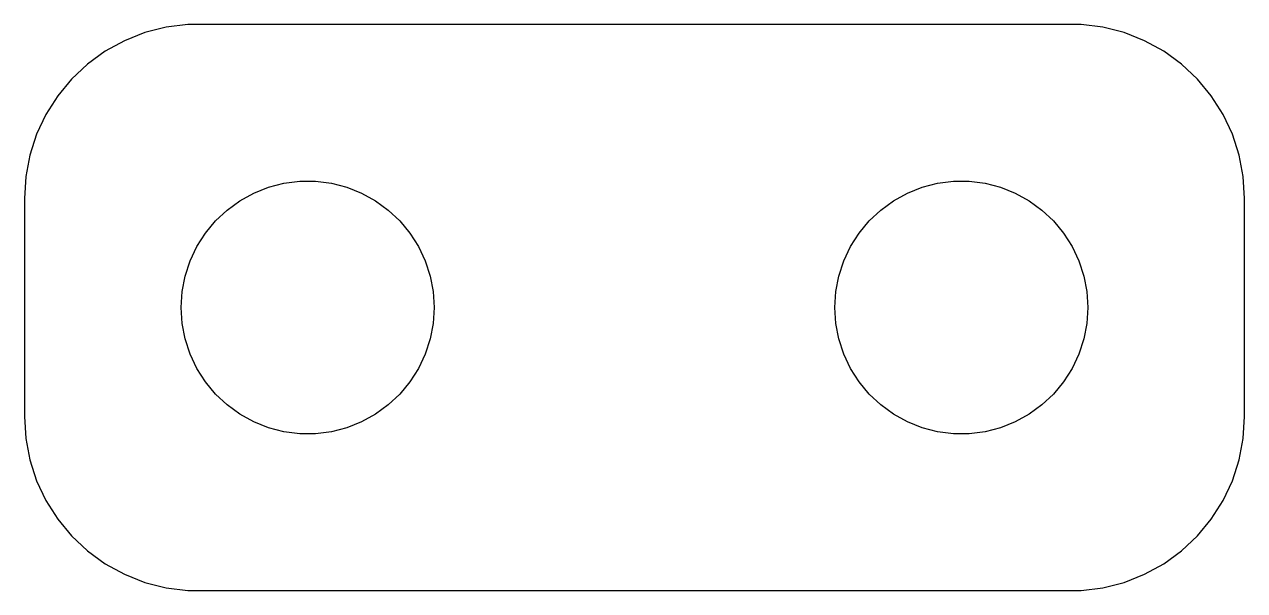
# Model space of a CAD drawing. Header units: metres. Extents: x -14 to 14, y -6.5 to 6.5.
import ezdxf

# ---------------------------------------------------------------- set-up
doc = ezdxf.new("R2010")
doc.units = ezdxf.units.M

msp = doc.modelspace()

# ---------------------------------------------------------------- linework, layer by layer
for p, q in [((-10.2512, 6.4921), (-10.7495, 6.42914)), ((10.2512, 6.4921), (-10.2512, 6.4921)), ((10.7495, 6.42914), (10.2512, 6.4921)), ((-11.2361, 6.30421), (-11.7031, 6.11929)), ((-10.7495, 6.42914), (-11.2361, 6.30421)), ((11.2361, 6.30421), (10.7495, 6.42914)), ((11.7031, 6.11929), (11.2361, 6.30421)), ((-11.7031, 6.11929), (-12.1433, 5.8773)), ((12.1433, 5.8773), (11.7031, 6.11929)), ((-12.1433, 5.8773), (-12.5497, 5.58205)), ((12.5497, 5.58205), (12.1433, 5.8773)), ((-12.5497, 5.58205), (-12.9159, 5.23817)), ((12.9159, 5.23817), (12.5497, 5.58205)), ((-12.9159, 5.23817), (-13.2361, 4.85114)), ((13.2361, 4.85114), (12.9159, 5.23817)), ((-13.2361, 4.85114), (-13.5052, 4.427)), ((13.5052, 4.427), (13.2361, 4.85114)), ((-13.5052, 4.427), (-13.7191, 3.97249)), ((13.7191, 3.97249), (13.5052, 4.427)), ((-13.7191, 3.97249), (-13.8743, 3.49475)), ((13.8743, 3.49475), (13.7191, 3.97249)), ((-13.8743, 3.49475), (-13.9684, 3.00133)), ((13.9684, 3.00133), (13.8743, 3.49475)), ((-13.9684, 3.00133), (-14, 2.5)), ((-8.39615, 2.75806), (-8.0434, 2.84863)), ((-8.0434, 2.84863), (-7.68208, 2.89427)), ((-7.68208, 2.89427), (-7.3179, 2.89427)), ((-7.3179, 2.89427), (-6.95659, 2.84863)), ((-6.95659, 2.84863), (-6.60384, 2.75806)), ((6.60384, 2.75806), (6.95659, 2.84863)), ((6.95659, 2.84863), (7.3179, 2.89427)), ((7.3179, 2.89427), (7.68208, 2.89427)), ((7.68208, 2.89427), (8.0434, 2.84863)), ((8.0434, 2.84863), (8.39615, 2.75806)), ((14, 2.5), (13.9684, 3.00133)), ((-9.05389, 2.44855), (-8.73476, 2.62399)), ((-8.73476, 2.62399), (-8.39615, 2.75806)), ((-6.60384, 2.75806), (-6.26523, 2.62399)), ((-6.26523, 2.62399), (-5.94609, 2.44855)), ((5.94609, 2.44855), (6.26523, 2.62399)), ((6.26523, 2.62399), (6.60384, 2.75806)), ((8.39615, 2.75806), (8.73476, 2.62399)), ((8.73476, 2.62399), (9.05389, 2.44855)), ((-14, 2.5), (-14, -2.5)), ((-9.34853, 2.23448), (-9.05389, 2.44855)), ((-5.94609, 2.44855), (-5.65146, 2.23448)), ((5.65146, 2.23448), (5.94609, 2.44855)), ((9.05389, 2.44855), (9.34853, 2.23448)), ((14, -2.5), (14, 2.5)), ((-9.84615, 1.70457), (-9.614, 1.98518)), ((-9.614, 1.98518), (-9.34853, 2.23448)), ((-5.65146, 2.23448), (-5.38599, 1.98518)), ((-5.38599, 1.98518), (-5.15384, 1.70457)), ((5.15384, 1.70457), (5.38599, 1.98518)), ((5.38599, 1.98518), (5.65146, 2.23448)), ((9.34853, 2.23448), (9.614, 1.98518)), ((9.614, 1.98518), (9.84615, 1.70457)), ((-10.0413, 1.39708), (-9.84615, 1.70457)), ((-5.15384, 1.70457), (-4.95871, 1.39708)), ((4.95871, 1.39708), (5.15384, 1.70457)), ((9.84615, 1.70457), (10.0413, 1.39708)), ((-10.1964, 1.06755), (-10.0413, 1.39708)), ((-4.95871, 1.39708), (-4.80363, 1.06755)), ((4.80363, 1.06755), (4.95871, 1.39708)), ((10.0413, 1.39708), (10.1964, 1.06755)), ((-10.3089, 0.721191), (-10.1964, 1.06755)), ((-4.80363, 1.06755), (-4.6911, 0.721191)), ((4.6911, 0.721191), (4.80363, 1.06755)), ((10.1964, 1.06755), (10.3089, 0.721191)), ((-10.3771, 0.363464), (-10.3089, 0.721191)), ((-4.6911, 0.721191), (-4.62286, 0.363464)), ((4.62286, 0.363464), (4.6911, 0.721191)), ((10.3089, 0.721191), (10.3771, 0.363464)), ((-10.4, 0), (-10.3771, 0.363464)), ((-4.62286, 0.363464), (-4.59999, 0)), ((4.59999, 0), (4.62286, 0.363464)), ((10.3771, 0.363464), (10.4, 0)), ((-10.3771, -0.363464), (-10.4, 0)), ((-4.59999, 0), (-4.62286, -0.363464)), ((4.62286, -0.363464), (4.59999, 0)), ((10.4, 0), (10.3771, -0.363464)), ((-10.3089, -0.721191), (-10.3771, -0.363464)), ((-4.62286, -0.363464), (-4.6911, -0.721191)), ((4.6911, -0.721191), (4.62286, -0.363464)), ((10.3771, -0.363464), (10.3089, -0.721191)), ((-10.1964, -1.06755), (-10.3089, -0.721191)), ((-4.6911, -0.721191), (-4.80363, -1.06755)), ((4.80363, -1.06755), (4.6911, -0.721191)), ((10.3089, -0.721191), (10.1964, -1.06755)), ((-10.0413, -1.39708), (-10.1964, -1.06755)), ((-4.80363, -1.06755), (-4.95871, -1.39708)), ((4.95871, -1.39708), (4.80363, -1.06755)), ((10.1964, -1.06755), (10.0413, -1.39708)), ((-9.84615, -1.70457), (-10.0413, -1.39708)), ((-4.95871, -1.39708), (-5.15384, -1.70457)), ((5.15384, -1.70457), (4.95871, -1.39708)), ((10.0413, -1.39708), (9.84615, -1.70457)), ((-9.614, -1.98518), (-9.84615, -1.70457)), ((-5.15384, -1.70457), (-5.38599, -1.98518)), ((5.38599, -1.98518), (5.15384, -1.70457)), ((9.84615, -1.70457), (9.614, -1.98518)), ((-9.34853, -2.23448), (-9.614, -1.98518)), ((-9.05389, -2.44855), (-9.34853, -2.23448)), ((-5.65146, -2.23448), (-5.94609, -2.44855)), ((-5.38599, -1.98518), (-5.65146, -2.23448)), ((5.65146, -2.23448), (5.38599, -1.98518)), ((5.94609, -2.44855), (5.65146, -2.23448)), ((9.34853, -2.23448), (9.05389, -2.44855)), ((9.614, -1.98518), (9.34853, -2.23448)), ((-14, -2.5), (-13.9684, -3.00133)), ((-8.73476, -2.62399), (-9.05389, -2.44855)), ((-5.94609, -2.44855), (-6.26523, -2.62399)), ((6.26523, -2.62399), (5.94609, -2.44855)), ((9.05389, -2.44855), (8.73476, -2.62399)), ((13.9684, -3.00133), (14, -2.5)), ((-8.39615, -2.75806), (-8.73476, -2.62399)), ((-8.0434, -2.84863), (-8.39615, -2.75806)), ((-6.60384, -2.75806), (-6.95659, -2.84863)), ((-6.26523, -2.62399), (-6.60384, -2.75806)), ((6.60384, -2.75806), (6.26523, -2.62399)), ((6.95659, -2.84863), (6.60384, -2.75806)), ((8.39615, -2.75806), (8.0434, -2.84863)), ((8.73476, -2.62399), (8.39615, -2.75806)), ((-13.9684, -3.00133), (-13.8743, -3.49475)), ((-7.68208, -2.89427), (-8.0434, -2.84863)), ((-7.3179, -2.89427), (-7.68208, -2.89427)), ((-6.95659, -2.84863), (-7.3179, -2.89427)), ((7.3179, -2.89427), (6.95659, -2.84863)), ((7.68208, -2.89427), (7.3179, -2.89427)), ((8.0434, -2.84863), (7.68208, -2.89427)), ((13.8743, -3.49475), (13.9684, -3.00133)), ((-13.8743, -3.49475), (-13.7191, -3.97249)), ((13.7191, -3.97249), (13.8743, -3.49475)), ((-13.7191, -3.97249), (-13.5052, -4.427)), ((13.5052, -4.427), (13.7191, -3.97249)), ((-13.5052, -4.427), (-13.2361, -4.85114)), ((13.2361, -4.85114), (13.5052, -4.427)), ((-13.2361, -4.85114), (-12.9159, -5.23817)), ((12.9159, -5.23817), (13.2361, -4.85114)), ((-12.9159, -5.23817), (-12.5497, -5.58205)), ((12.5497, -5.58205), (12.9159, -5.23817)), ((-12.5497, -5.58205), (-12.1433, -5.8773)), ((12.1433, -5.8773), (12.5497, -5.58205)), ((-12.1433, -5.8773), (-11.7031, -6.11929)), ((11.7031, -6.11929), (12.1433, -5.8773)), ((-11.7031, -6.11929), (-11.2361, -6.30421)), ((11.2361, -6.30421), (11.7031, -6.11929)), ((-11.2361, -6.30421), (-10.7495, -6.42914)), ((-10.7495, -6.42914), (-10.2512, -6.4921)), ((10.2512, -6.4921), (10.7495, -6.42914)), ((10.7495, -6.42914), (11.2361, -6.30421)), ((-10.2512, -6.4921), (10.2512, -6.4921))]:
    msp.add_line(p, q)

doc.saveas('drawing.dxf')
